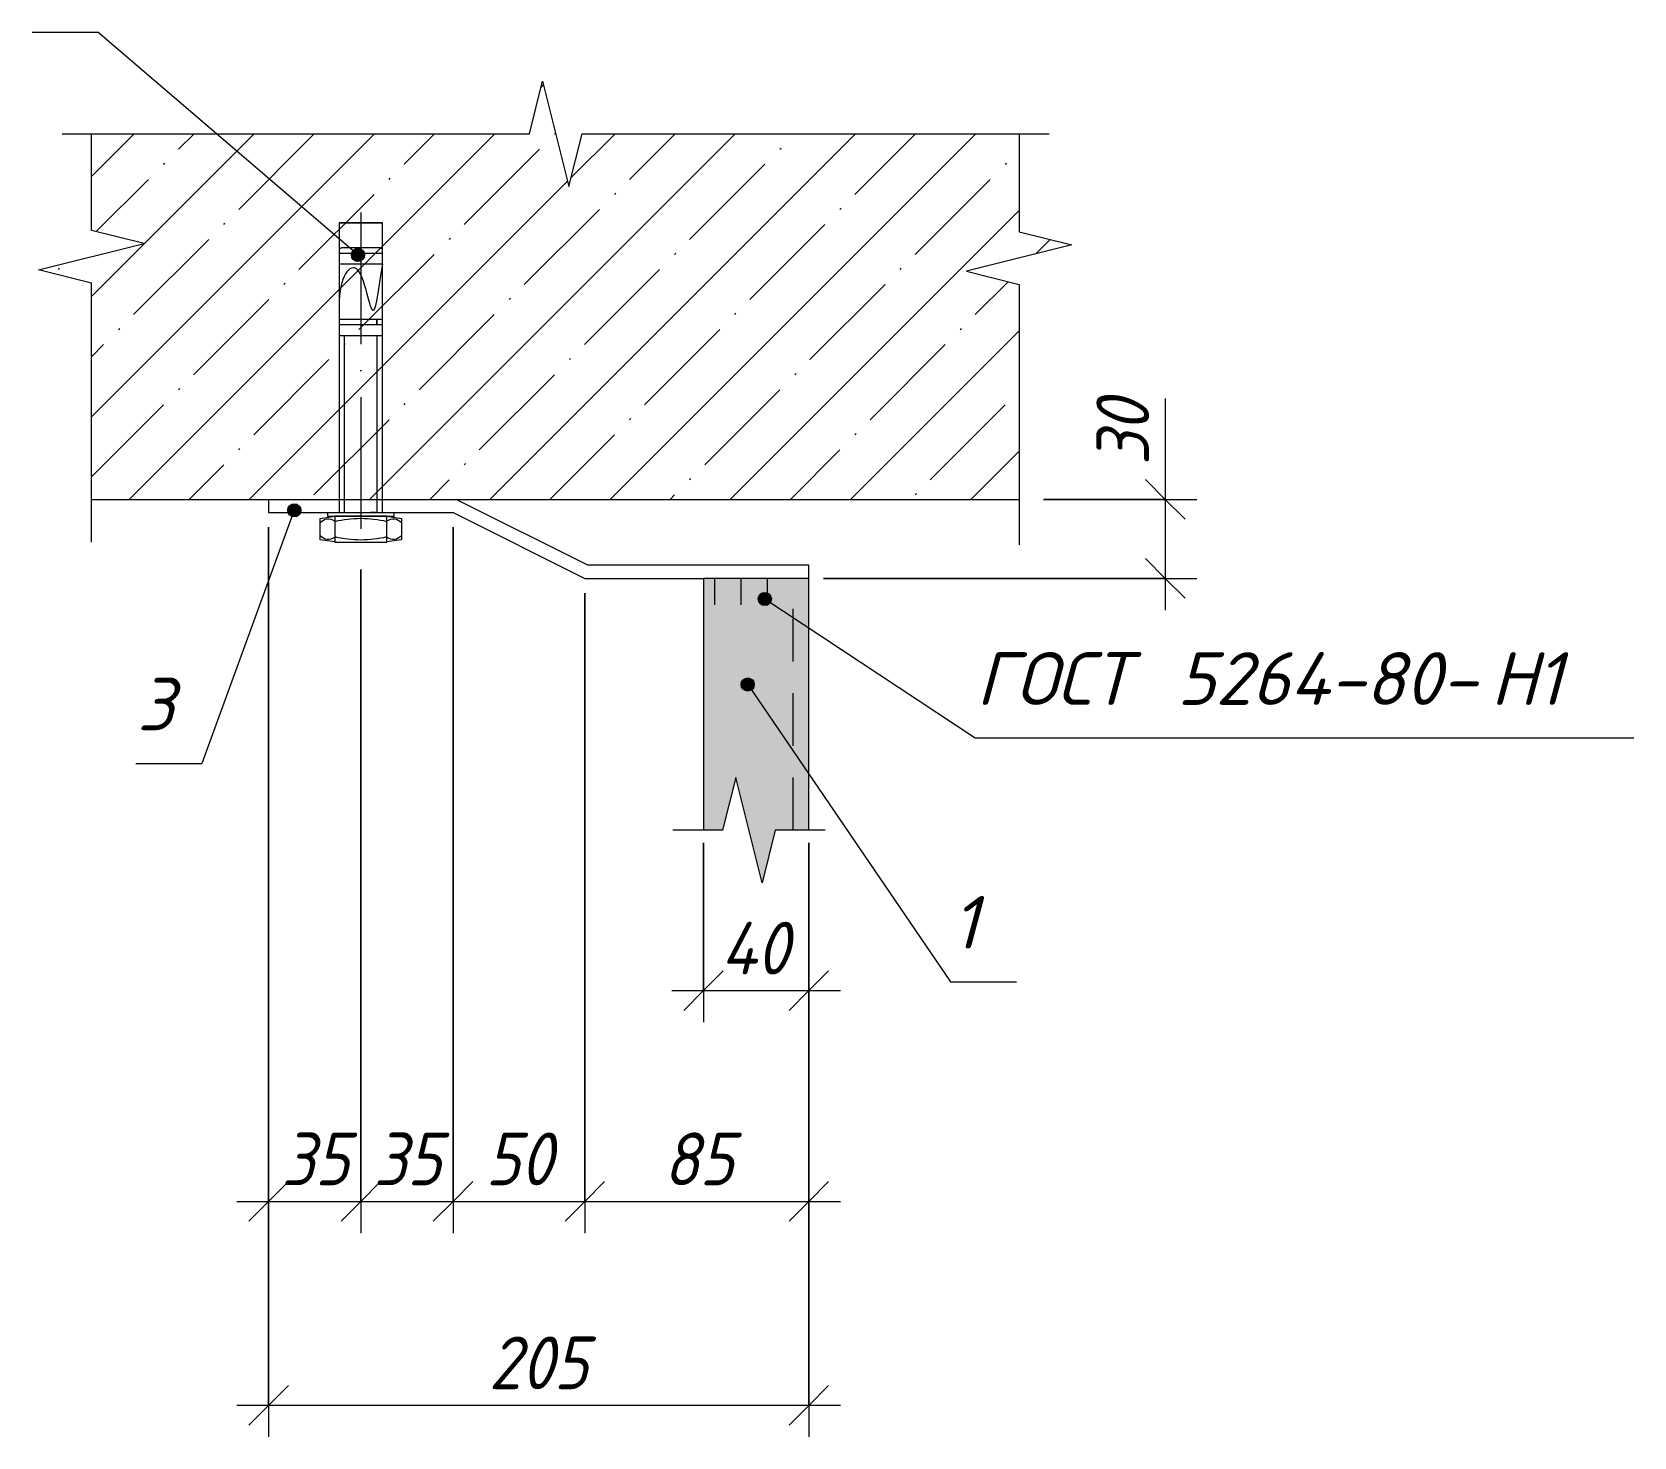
# Model space of a CAD drawing. Header units: millimetres. Extents: x 1525 to 46824, y -520 to 14115.
# Drawn here: x 35887 to 36495, y 1958 to 2491 of the extents above; entities that cross this region are included whole.
import ezdxf

# ---------------------------------------------------------------- set-up
doc = ezdxf.new("R2010")
doc.units = ezdxf.units.MM
for name, pattern in [('200_ШТРИХ_ш1п0_6_', [32, 20, -12]), ('50_200_ШТРИХ_1Т_ш5_п1_п1_', [70, 50, -10, 0, -10]), ('IMPORT-Невидимая', [39.122222, 28.222222, -10.9])]:
    doc.linetypes.add(name, pattern=pattern)
for name, color, linetype, lineweight in [('A-ANNO-DIMS', 7, 'Continuous', 9), ('A-ANNO-DIMS-10', 7, 'Continuous', 9), ('A-ANNO-NOTE', 7, 'Continuous', 9), ('A-DETL', 7, 'Continuous', 9), ('A-DETL-1', 7, 'Continuous', 5), ('A-DETL-2', 7, '200_ШТРИХ_ш1п0_6_', 5), ('A-DETL-3', 7, 'Continuous', 20), ('A-DETL-4', 7, 'IMPORT-Невидимая', 5), ('A-DETL-5', 7, '50_200_ШТРИХ_1Т_ш5_п1_п1_', 5), ('A-DETL-GENF', 7, 'Continuous', 9), ('A-DETL-GENF-1', 7, 'Continuous', 5)]:
    doc.layers.add(name, color=color, linetype=linetype, lineweight=lineweight)
doc.layers.add('A-DETL-GENF-2', color=7, linetype='Continuous', lineweight=9, true_color=0xffffff)
doc.styles.add('ISOCPEUR_I_3', font='isocpeui.ttf', dxfattribs={"width": 0.9, "height": 20})
doc.styles.add('ISOCPEUR_I_5', font='isocpeui.ttf', dxfattribs={"height": 20})
doc.dimstyles.new('ISO-2_0_0_9К_СРЕДНИЙ_1', dxfattribs={"dimscale": 304.8, "dimtxt": 19.919624, "dimasz": 0.049213, "dimexe": 0.03937, "dimexo": 0, "dimgap": 0, "dimtad": 1, "dimdec": 0, "dimzin": 0, "dimdsep": 46, "dimtxsty": 'ISOCPEUR_I_3', "dimblk1": 'OBLIQUE', "dimblk2": 'OBLIQUE', "dimsah": 1, "dimcen": 0.09, "dimdle": 0.03937, "dimazin": 0, "dimtfac": 1, "dimtdec": 4, "dimtix": 1, "dimtmove": 0, "dimatfit": 3, "dimfxl": 1, "dimtvp": 1, "dimtolj": 1, "dimtzin": 0, "dimarcsym": 2})
doc.dimstyles.new('ISO-2_0_0_9К_СРЕДНИЙ_3', dxfattribs={"dimscale": 304.8, "dimtxt": 19.919624, "dimasz": 0.049213, "dimexe": 0.03937, "dimexo": 0, "dimgap": 0, "dimtad": 1, "dimdec": 0, "dimzin": 0, "dimdsep": 46, "dimtxsty": 'ISOCPEUR_I_3', "dimblk1": 'OBLIQUE', "dimblk2": 'OBLIQUE', "dimsah": 1, "dimcen": 0.09, "dimdle": 0.03937, "dimazin": 0, "dimtfac": 1, "dimtdec": 4, "dimtix": 1, "dimtmove": 1, "dimatfit": 3, "dimfxl": 1, "dimtvp": 1, "dimtolj": 1, "dimtzin": 0, "dimarcsym": 2})

# ---------------------------------------------------------------- blocks, each defined once
blk = doc.blocks.new('DET_Линия разрыва - Линия разрыва-25057327-АР1_Фахверк_Швеллер 80_Узлы  Ф-22_ Ф-30_3 эт_')
at = {"layer": 'A-DETL-GENF'}
for p, q in [((-5, 20), (-10, 0)), ((5, -20), (-5, 20)), ((-10, 0), (-108.77, 0)), ((10, 0), (5, -20)), ((47.19, 0), (10, 0))]:
    blk.add_line(p, q, dxfattribs=at)
blk = doc.blocks.new('DET_Линия разрыва - Линия разрыва-25057328-АР1_Фахверк_Швеллер 80_Узлы  Ф-22_ Ф-30_3 эт_')
at = {"layer": 'A-DETL-GENF'}
for p, q in [((-5, 20), (-10, 0)), ((5, -20), (-5, 20)), ((-10, 0), (-28.93, 0)), ((10, 0), (5, -20)), ((28.93, 0), (10, 0))]:
    blk.add_line(p, q, dxfattribs=at)
blk = doc.blocks.new('DET_Линия разрыва - Линия разрыва-25057237-АР1_Фахверк_Швеллер 80_Узлы  Ф-22_ Ф-30_3 эт_')
at = {"layer": 'A-DETL-GENF'}
for p, q in [((-5, 20), (-10, 0)), ((5, -20), (-5, 20)), ((-10, 0), (-46.68, 0)), ((10, 0), (5, -20)), ((108.26, 0), (10, 0))]:
    blk.add_line(p, q, dxfattribs=at)
blk = doc.blocks.new('DET_Линия разрыва - Линия разрыва-17294164-АР1_Фахверк_Швеллер 80_Узлы  Ф-22_ Ф-30_3 эт_')
at = {"layer": 'A-DETL-GENF'}
for p, q in [((-5, 20), (-10, 0)), ((5, -20), (-5, 20)), ((-10, 0), (-187.25, 0)), ((10, 0), (5, -20)), ((187.25, 0), (10, 0))]:
    blk.add_line(p, q, dxfattribs=at)
blk = doc.blocks.new('_AT__Текстовая выноска 2_0 - _AT__Текстовая выноска 2_0-25640969-АР1_Фахверк_Швеллер 80_Узлы  Ф-22_ Ф-30_3 эт_')
at = {"layer": 'A-ANNO-NOTE'}
blk.add_line((0, 0), (25, 0), dxfattribs=at)
blk = doc.blocks.new('_AT__Текстовая выноска 2_0 - _AT__Текстовая выноска 2_0-25640942-АР1_Фахверк_Швеллер 80_Узлы  Ф-22_ Ф-30_3 эт_')
at = {"layer": 'A-ANNO-NOTE'}
blk.add_line((0, 0), (2.5, 0), dxfattribs=at)
blk = doc.blocks.new('DIMBLOCK310-АР1_Фахверк_Швеллер 80_Узлы  Ф-22_ Ф-30_3 эт_')
at = {"layer": 'A-ANNO-DIMS-10'}
for p, q in [((35976.99, 2302.95), (35976.99, 2035.07)), ((35976.99, 2047.07), (35976.99, 2302.95)), ((36011.99, 2286.83), (36011.99, 2035.07)), ((36011.99, 2047.07), (36011.99, 2286.83)), ((35964.99, 2047.07), (36011.99, 2047.07))]:
    blk.add_line(p, q, dxfattribs=at)
at = {"layer": 'A-ANNO-DIMS-10', "lineweight": 20}
for p, q in [((35976.99, 2047.07), (35984.49, 2054.57)), ((36011.99, 2047.07), (36019.49, 2054.57)), ((35976.99, 2047.07), (35969.49, 2039.57)), ((36011.99, 2047.07), (36004.49, 2039.57))]:
    blk.add_line(p, q, dxfattribs=at)
at = {"layer": 'A-ANNO-DIMS-10', "color": 0, "insert": (35981.85, 2073.2), "char_height": 20, "width": 30.3391, "attachment_point": 1, "line_spacing_factor": 1.149209, "style": 'ISOCPEUR_I_3'}
blk.add_mtext('35', dxfattribs=at)
blk = doc.blocks.new('_Oblique')
at = {"color": 0, "linetype": 'ByBlock', "lineweight": -2}
blk.add_line((-0.5, -0.5), (0.5, 0.5), dxfattribs=at)
blk = doc.blocks.new('DIMBLOCK311-АР1_Фахверк_Швеллер 80_Узлы  Ф-22_ Ф-30_3 эт_')
at = {"layer": 'A-ANNO-DIMS-10'}
for p, q in [((36046.99, 2302.95), (36046.99, 2035.07)), ((36046.99, 2047.07), (36046.99, 2302.95)), ((36011.99, 2286.83), (36011.99, 2035.07)), ((36011.99, 2047.07), (36011.99, 2286.83)), ((36011.99, 2047.07), (36046.99, 2047.07))]:
    blk.add_line(p, q, dxfattribs=at)
at = {"layer": 'A-ANNO-DIMS-10', "lineweight": 20}
for p, q in [((36011.99, 2047.07), (36019.49, 2054.57)), ((36046.99, 2047.07), (36054.49, 2054.57)), ((36011.99, 2047.07), (36004.49, 2039.57)), ((36046.99, 2047.07), (36039.49, 2039.57))]:
    blk.add_line(p, q, dxfattribs=at)
at = {"layer": 'A-ANNO-DIMS-10', "color": 0, "insert": (36016.85, 2073.2), "char_height": 20, "width": 30.3391, "attachment_point": 1, "line_spacing_factor": 1.149209, "style": 'ISOCPEUR_I_3'}
blk.add_mtext('35', dxfattribs=at)
blk = doc.blocks.new('DIMBLOCK312-АР1_Фахверк_Швеллер 80_Узлы  Ф-22_ Ф-30_3 эт_')
at = {"layer": 'A-ANNO-DIMS-10'}
for p, q in [((36046.99, 2302.95), (36046.99, 2035.07)), ((36046.99, 2047.07), (36046.99, 2302.95)), ((36096.99, 2277.95), (36096.99, 2035.07)), ((36096.99, 2047.07), (36096.99, 2277.95)), ((36046.99, 2047.07), (36096.99, 2047.07))]:
    blk.add_line(p, q, dxfattribs=at)
at = {"layer": 'A-ANNO-DIMS-10', "lineweight": 20}
for p, q in [((36046.99, 2047.07), (36054.49, 2054.57)), ((36096.99, 2047.07), (36104.49, 2054.57)), ((36046.99, 2047.07), (36039.49, 2039.57)), ((36096.99, 2047.07), (36089.49, 2039.57))]:
    blk.add_line(p, q, dxfattribs=at)
at = {"layer": 'A-ANNO-DIMS-10', "color": 0, "insert": (36059.35, 2073.2), "char_height": 20, "width": 30.3391, "attachment_point": 1, "line_spacing_factor": 1.149209, "style": 'ISOCPEUR_I_3'}
blk.add_mtext('50', dxfattribs=at)
blk = doc.blocks.new('DIMBLOCK313-АР1_Фахверк_Швеллер 80_Узлы  Ф-22_ Ф-30_3 эт_')
at = {"layer": 'A-ANNO-DIMS-10'}
for p, q in [((36096.99, 2277.95), (36096.99, 2035.07)), ((36096.99, 2047.07), (36096.99, 2277.95)), ((36181.97, 2183.21), (36181.97, 2035.07)), ((36181.97, 2047.07), (36181.97, 2183.21)), ((36096.99, 2047.07), (36193.97, 2047.07))]:
    blk.add_line(p, q, dxfattribs=at)
at = {"layer": 'A-ANNO-DIMS-10', "lineweight": 20}
for p, q in [((36096.99, 2047.07), (36104.49, 2054.57)), ((36181.97, 2047.07), (36189.47, 2054.57)), ((36096.99, 2047.07), (36089.49, 2039.57)), ((36181.97, 2047.07), (36174.47, 2039.57))]:
    blk.add_line(p, q, dxfattribs=at)
at = {"layer": 'A-ANNO-DIMS-10', "color": 0, "insert": (36126.84, 2073.2), "char_height": 20, "width": 30.3391, "attachment_point": 1, "line_spacing_factor": 1.149209, "style": 'ISOCPEUR_I_3'}
blk.add_mtext('85', dxfattribs=at)
blk = doc.blocks.new('DIMBLOCK314-АР1_Фахверк_Швеллер 80_Узлы  Ф-22_ Ф-30_3 эт_')
at = {"layer": 'A-ANNO-DIMS-10'}
for p, q in [((36317.21, 2351.72), (36317.21, 2326.43)), ((36317.21, 2326.43), (36317.21, 2298.5)), ((36317.21, 2325.5), (36317.21, 2271.5)), ((36271.04, 2313.5), (36329.21, 2313.5)), ((36317.21, 2313.5), (36271.04, 2313.5)), ((36187.52, 2283.5), (36329.21, 2283.5)), ((36317.21, 2283.5), (36187.52, 2283.5))]:
    blk.add_line(p, q, dxfattribs=at)
at = {"layer": 'A-ANNO-DIMS-10', "lineweight": 20}
for p, q in [((36317.21, 2313.5), (36309.71, 2321)), ((36317.21, 2313.5), (36324.71, 2306)), ((36317.21, 2283.5), (36309.71, 2291)), ((36317.21, 2283.5), (36324.71, 2276))]:
    blk.add_line(p, q, dxfattribs=at)
at = {"layer": 'A-ANNO-DIMS-10', "color": 0, "insert": (36291.08, 2326.43), "char_height": 20, "width": 30.3391, "attachment_point": 1, "rotation": 90, "line_spacing_factor": 1.149209, "style": 'ISOCPEUR_I_3'}
blk.add_mtext('30', dxfattribs=at)
blk = doc.blocks.new('DIMBLOCK315-АР1_Фахверк_Швеллер 80_Узлы  Ф-22_ Ф-30_3 эт_')
at = {"layer": 'A-ANNO-DIMS-10'}
for p, q in [((35976.99, 2302.95), (35976.99, 1957.68)), ((35976.99, 1969.68), (35976.99, 2302.95)), ((36181.97, 2157.5), (36181.97, 1957.68)), ((36181.97, 1969.68), (36181.97, 2157.5)), ((36193.97, 1969.68), (35964.99, 1969.68))]:
    blk.add_line(p, q, dxfattribs=at)
at = {"layer": 'A-ANNO-DIMS-10', "lineweight": 20}
for p, q in [((35976.99, 1969.68), (35984.49, 1977.18)), ((36181.97, 1969.68), (36189.47, 1977.18)), ((35976.99, 1969.68), (35969.49, 1962.18)), ((36181.97, 1969.68), (36174.47, 1962.18))]:
    blk.add_line(p, q, dxfattribs=at)
at = {"layer": 'A-ANNO-DIMS-10', "color": 0, "insert": (36060.52, 1995.81), "char_height": 20, "width": 45.5087, "attachment_point": 1, "line_spacing_factor": 1.149209, "style": 'ISOCPEUR_I_3'}
blk.add_mtext('205', dxfattribs=at)
blk = doc.blocks.new('DIMBLOCK316-АР1_Фахверк_Швеллер 80_Узлы  Ф-22_ Ф-30_3 эт_')
at = {"layer": 'A-ANNO-DIMS-10'}
for p, q in [((36141.99, 2183.21), (36141.99, 2115.07)), ((36141.99, 2127.07), (36141.99, 2183.21)), ((36181.97, 2183.21), (36181.97, 2115.07)), ((36181.97, 2127.07), (36181.97, 2183.21)), ((36129.99, 2127.07), (36193.97, 2127.07))]:
    blk.add_line(p, q, dxfattribs=at)
at = {"layer": 'A-ANNO-DIMS-10', "lineweight": 20}
for p, q in [((36141.99, 2127.07), (36149.49, 2134.57)), ((36181.97, 2127.07), (36189.47, 2134.57)), ((36141.99, 2127.07), (36134.49, 2119.57)), ((36181.97, 2127.07), (36174.47, 2119.57))]:
    blk.add_line(p, q, dxfattribs=at)
at = {"layer": 'A-ANNO-DIMS-10', "color": 0, "insert": (36148.57, 2153.2), "char_height": 20, "width": 32.1779, "attachment_point": 1, "line_spacing_factor": 1.149209, "style": 'ISOCPEUR_I_3'}
blk.add_mtext('40', dxfattribs=at)

msp = doc.modelspace()

# ---------------------------------------------------------------- hatches: boundary and pattern name
at = {"layer": 'A-ANNO-NOTE'}
h = msp.add_hatch(color=256, dxfattribs=at)
edge = h.paths.add_edge_path(flags=0)
edge.add_arc((36010.91072, 2406.23867), 2.5, 0, 360)
h = msp.add_hatch(color=256, dxfattribs=at)
edge = h.paths.add_edge_path(flags=0)
edge.add_arc((35986.74827, 2309.33862), 2.5, 0, 360)
h = msp.add_hatch(color=256, dxfattribs=at)
edge = h.paths.add_edge_path(flags=0)
edge.add_arc((36165.25985, 2275.70979), 2.5, 0, 360)
h = msp.add_hatch(color=256, dxfattribs=at)
edge = h.paths.add_edge_path(flags=0)
edge.add_arc((36158.76818, 2243.24113), 2.5, 0, 360)
at = {"layer": 'A-DETL-GENF-1'}
h = msp.add_hatch(dxfattribs=at)
h.set_pattern_fill('FP_10', color=256, style=0, pattern_type=2)
h.set_pattern_definition([(45, (32698.17, 0), (-22.80985, 22.80985), []), (45, (32720.98, 0), (-22.80985, 22.80985), [40.322, -8.064, 0.671, -7.394])])
h.paths.add_polyline_path([(36034.19923, 2313.49909), (36261.75063, 2313.49909), (36261.75063, 2395.0561), (36241.75063, 2400.0561), (36281.75063, 2410.0561), (36261.75063, 2415.0561), (36261.75063, 2452.24981), (36095.94704, 2452.24981), (36090.94704, 2432.24981), (36080.94704, 2472.24981), (36075.94704, 2452.24981), (35909.75063, 2452.24981), (35909.75063, 2415.57023), (35929.75063, 2410.57023), (35889.75063, 2400.57023), (35909.75063, 2395.57023), (35909.75063, 2313.49909), (35976.99432, 2313.49909)], flags=0)
at = {"layer": 'A-DETL-GENF-2'}
msp.add_hatch(color=256, dxfattribs=at).paths.add_polyline_path([(36164.25526, 2167.99838), (36169.25526, 2187.99838), (36181.96801, 2187.99838), (36181.96801, 2283.49909), (36141.99432, 2283.49909), (36141.99432, 2187.99838), (36149.25526, 2187.99838), (36154.25526, 2207.99838), (36159.25526, 2187.99838)], flags=0)

# ---------------------------------------------------------------- linework, layer by layer
at = {"layer": 'A-ANNO-NOTE'}
for p, q in [((36010.91072, 2406.23867), (35912.25063, 2490.85132)), ((35986.74827, 2309.33862), (35951.66746, 2213.28637)), ((36165.25985, 2275.70979), (36245.02613, 2222.97739)), ((36158.76818, 2243.24113), (36235.76372, 2130.46428))]:
    msp.add_line(p, q, dxfattribs=at)
for centre in [(36010.91072, 2406.23867), (35986.74827, 2309.33862), (36165.25985, 2275.70979), (36158.76818, 2243.24113)]:
    msp.add_circle(centre, 2.5, dxfattribs=at)
at = {"layer": 'A-DETL'}
for p, q in [((35976.99432, 2313.49909), (35976.99432, 2308.49909)), ((36098.17466, 2288.49909), (36048.17466, 2313.49909)), ((35976.99432, 2308.49909), (36046.99432, 2308.49909)), ((36046.99432, 2308.49909), (36096.99432, 2283.49909)), ((36181.96801, 2288.49909), (36098.17466, 2288.49909)), ((36181.96801, 2283.49909), (36181.96801, 2288.49909)), ((36096.99432, 2283.49909), (36141.99432, 2283.49909)), ((36181.96801, 2283.49909), (36141.99432, 2283.49909)), ((36141.99432, 2283.49909), (36141.99432, 2187.99838)), ((36181.96801, 2187.99838), (36181.96801, 2283.49909))]:
    msp.add_line(p, q, dxfattribs=at)
at = {"layer": 'A-DETL-1'}
for p, q in [((36003.72822, 2418.49909), (36020.26042, 2418.49909)), ((36020.26042, 2418.49909), (36003.72822, 2418.49909)), ((36003.72822, 2418.49909), (36003.72822, 2308.49909)), ((36020.26042, 2308.49909), (36020.26042, 2418.49909)), ((36020.26042, 2406.85233), (36003.72822, 2406.85233)), ((36019.28849, 2408.91886), (36004.70014, 2408.91886)), ((36020.26042, 2402.71928), (36003.72822, 2402.71928)), ((36020.26042, 2381.75635), (36003.72822, 2381.75635)), ((36020.26042, 2379.68983), (36003.72822, 2379.68983)), ((36018.10516, 2379.68983), (36018.10516, 2381.75635)), ((36018.19389, 2379.68983), (36018.19389, 2381.75635)), ((36020.26042, 2375.55678), (36003.72822, 2375.55678)), ((36005.83666, 2308.49909), (36005.83666, 2375.55678)), ((36018.15197, 2308.49909), (36018.15197, 2375.55678)), ((35996.58639, 2306.29442), (36002.075, 2307.06328)), ((35996.58639, 2298.10114), (35996.58639, 2306.29442)), ((35999.31963, 2308.49909), (35999.31963, 2307.06328)), ((35999.31963, 2308.49909), (36024.669, 2308.49909)), ((35999.31963, 2307.06328), (36024.669, 2307.06328)), ((36021.91364, 2307.06328), (36002.075, 2307.06328)), ((36002.075, 2307.06328), (36002.075, 2297.31482)), ((36002.075, 2307.06328), (36002.075, 2297.31482)), ((36002.075, 2307.06328), (36021.91364, 2307.06328)), ((36017.5379, 2308.49909), (36015.49517, 2308.49909)), ((36021.91364, 2297.31482), (36021.91364, 2307.06328)), ((36021.91364, 2297.31482), (36021.91364, 2307.06328)), ((36021.91364, 2307.06328), (36027.40224, 2306.29442)), ((36024.669, 2307.06328), (36024.669, 2308.49909)), ((36027.40224, 2306.29442), (36027.40224, 2298.10114)), ((36002.075, 2297.33229), (35996.58639, 2298.10114)), ((36027.40224, 2298.10114), (36021.91364, 2297.33229)), ((36002.075, 2297.31482), (36021.91364, 2297.31482)), ((36002.075, 2297.31482), (36021.91364, 2297.31482))]:
    msp.add_line(p, q, dxfattribs=at)
for centre, radius, start, end in [((36004.90882, 2407.55889), 1.37588, 98.72344894, 149.10051461), ((36019.07981, 2407.55889), 1.37588, 30.89948546, 81.27655106), ((35999.71525, 2301.75634), 4.22871, 56.08031184, 137.72360384), ((36011.99432, 2263.34026), 42.8477, 76.61449587, 103.38550413), ((36024.27338, 2301.75634), 4.22871, 42.27639615, 123.91968815), ((35999.71525, 2302.62176), 4.22871, 222.27639616, 303.91968816), ((36011.99432, 2341.03784), 42.8477, 256.61449587, 283.38550413), ((36024.27338, 2302.62176), 4.22871, 236.08031185, 317.72360384)]:
    msp.add_arc(centre, radius, start, end, dxfattribs=at)
msp.add_open_spline([(36020.26042, 2402.71928), (36019.08058, 2398.00264), (36016.61863, 2372.54415), (36012.85755, 2410.01628), (36003.72822, 2398.0285), (36003.72822, 2387.03049)], degree=3, knots=[3.947127755, 3.947127755, 3.947127755, 3.947127755, 10.095996178, 20.129436715, 28.583815858, 28.583815858, 28.583815858, 28.583815858], dxfattribs=at)
at = {"layer": 'A-DETL-2'}
msp.add_line((36175.96801, 2187.99838), (36175.96801, 2283.49909), dxfattribs=at)
at = {"layer": 'A-DETL-3'}
msp.add_line((35909.75063, 2313.49909), (36261.75063, 2313.49909), dxfattribs=at)
at = {"layer": 'A-DETL-4'}
for p, q in [((36146.12874, 2283.49909), (36146.12874, 2273.49909)), ((36156.12874, 2283.49909), (36156.12874, 2273.49909)), ((36166.12874, 2283.49909), (36166.12874, 2273.49909))]:
    msp.add_line(p, q, dxfattribs=at)
at = {"layer": 'A-DETL-5'}
msp.add_line((36011.99432, 2422.37445), (36011.99432, 2292.37445), dxfattribs=at)

# ---------------------------------------------------------------- block references
at = {"layer": 'A-ANNO-NOTE', "xscale": 10, "yscale": 10, "zscale": 10}
for name, p in [('_AT__Текстовая выноска 2_0 - _AT__Текстовая выноска 2_0-25640942-АР1_Фахверк_Швеллер 80_Узлы  Ф-22_ Ф-30_3 эт_', (35887.25063, 2490.85132)), ('_AT__Текстовая выноска 2_0 - _AT__Текстовая выноска 2_0-25640969-АР1_Фахверк_Швеллер 80_Узлы  Ф-22_ Ф-30_3 эт_', (36245.02613, 2222.97739)), ('_AT__Текстовая выноска 2_0 - _AT__Текстовая выноска 2_0-25640942-АР1_Фахверк_Швеллер 80_Узлы  Ф-22_ Ф-30_3 эт_', (35926.66746, 2213.28637)), ('_AT__Текстовая выноска 2_0 - _AT__Текстовая выноска 2_0-25640942-АР1_Фахверк_Швеллер 80_Узлы  Ф-22_ Ф-30_3 эт_', (36235.76372, 2130.46428))]:
    msp.add_blockref(name, p, dxfattribs=at)
at = {"layer": 'A-DETL-GENF'}
for name, p, rotation in [('DET_Линия разрыва - Линия разрыва-17294164-АР1_Фахверк_Швеллер 80_Узлы  Ф-22_ Ф-30_3 эт_', (36085.94704, 2452.24981), 180), ('DET_Линия разрыва - Линия разрыва-25057237-АР1_Фахверк_Швеллер 80_Узлы  Ф-22_ Ф-30_3 эт_', (35909.75063, 2405.57023), 270.0000000000001), ('DET_Линия разрыва - Линия разрыва-25057327-АР1_Фахверк_Швеллер 80_Узлы  Ф-22_ Ф-30_3 эт_', (36261.75063, 2405.0561), 89.9999999999999)]:
    msp.add_blockref(name, p, dxfattribs=dict(at, rotation=rotation))
msp.add_blockref('DET_Линия разрыва - Линия разрыва-25057328-АР1_Фахверк_Швеллер 80_Узлы  Ф-22_ Ф-30_3 эт_', (36159.25526, 2187.99838), dxfattribs=at)

# ---------------------------------------------------------------- texts
at = {"layer": 'A-ANNO-NOTE', "char_height": 20, "attachment_point": 1, "style": 'ISOCPEUR_I_5'}
for s, insert, width in [('ГОСТ', (36245.43631, 2255.5042), 76.962), (' 5264-80-', (36308.93631, 2255.5042), 159.5358125), ('\\fISOCPEUR|b0|i1|c204|p34|;Н', (36440.56652, 2255.5042), 20.843875), ('\\fISOCPEUR|b0|i1|c204|p34|;1', (36457.76443, 2255.5042), 12.827), ('\\fISOCPEUR|b0|i1|c204|p34|;3', (35927.07763, 2245.81318), 17.637125), ('\\fISOCPEUR|b0|i1|c204|p34|;1', (36236.1739, 2162.99108), 12.827)]:
    msp.add_mtext(s, dxfattribs=dict(at, insert=insert, width=width))

# ---------------------------------------------------------------- dimensions: what is measured, and where the dimension line sits
at = {"layer": 'A-ANNO-DIMS'}
dim = msp.add_linear_dim(base=(36317.21207, 2283.49909), p1=(36271.03678, 2313.49909), p2=(36187.51566, 2283.49909), angle=90, dimstyle='ISO-2_0_0_9К_СРЕДНИЙ_3', override={"dimpost": '<>', "dimfxl": 88.745575}, dxfattribs=at)
dim.commit()
dim.dimension.update_dxf_attribs({"geometry": 'DIMBLOCK314-АР1_Фахверк_Швеллер 80_Узлы  Ф-22_ Ф-30_3 эт_', "text_midpoint": (36304.41629, 2341.60452), "dimtype": 160, "text_rotation": 90})
for base, p1, p2, override, picture, middle in [((36011.99432, 2047.06849), (35976.99432, 2302.95145), (36011.99432, 2286.8268), {"dimpost": '<>', "dimfxl": 38.535751}, 'DIMBLOCK310-АР1_Фахверк_Швеллер 80_Узлы  Ф-22_ Ф-30_3 эт_', (35994.49432, 2057.06849)), ((35976.99432, 1969.68059), (36181.96801, 2157.49909), (35976.99432, 2302.95145), {"dimpost": '<>', "dimfxl": 251.33763}, 'DIMBLOCK315-АР1_Фахверк_Швеллер 80_Узлы  Ф-22_ Ф-30_3 эт_', (36079.48116, 1979.68059)), ((36046.99432, 2047.06849), (36011.99432, 2286.8268), (36046.99432, 2302.95145), {"dimpost": '<>', "dimfxl": 38.535751}, 'DIMBLOCK311-АР1_Фахверк_Швеллер 80_Узлы  Ф-22_ Ф-30_3 эт_', (36029.49432, 2057.06849)), ((36096.99432, 2047.06849), (36046.99432, 2302.95145), (36096.99432, 2277.95145), {"dimpost": '<>', "dimfxl": 55.901699}, 'DIMBLOCK312-АР1_Фахверк_Швеллер 80_Узлы  Ф-22_ Ф-30_3 эт_', (36071.99432, 2057.06849)), ((36181.96801, 2047.06849), (36096.99432, 2277.95145), (36181.96801, 2183.21294), {"dimpost": '<>', "dimfxl": 127.263164}, 'DIMBLOCK313-АР1_Фахверк_Швеллер 80_Узлы  Ф-22_ Ф-30_3 эт_', (36139.48116, 2057.06849)), ((36181.96801, 2127.06849), (36141.99432, 2183.21294), (36181.96801, 2183.21294), {"dimpost": '<>', "dimfxl": 39.973697}, 'DIMBLOCK316-АР1_Фахверк_Швеллер 80_Узлы  Ф-22_ Ф-30_3 эт_', (36161.98116, 2137.06849))]:
    dim = msp.add_linear_dim(base=base, p1=p1, p2=p2, dimstyle='ISO-2_0_0_9К_СРЕДНИЙ_1', override=override, dxfattribs=at)
    dim.commit()
    dim.dimension.update_dxf_attribs({"geometry": picture, "text_midpoint": middle})

doc.saveas('drawing.dxf')
